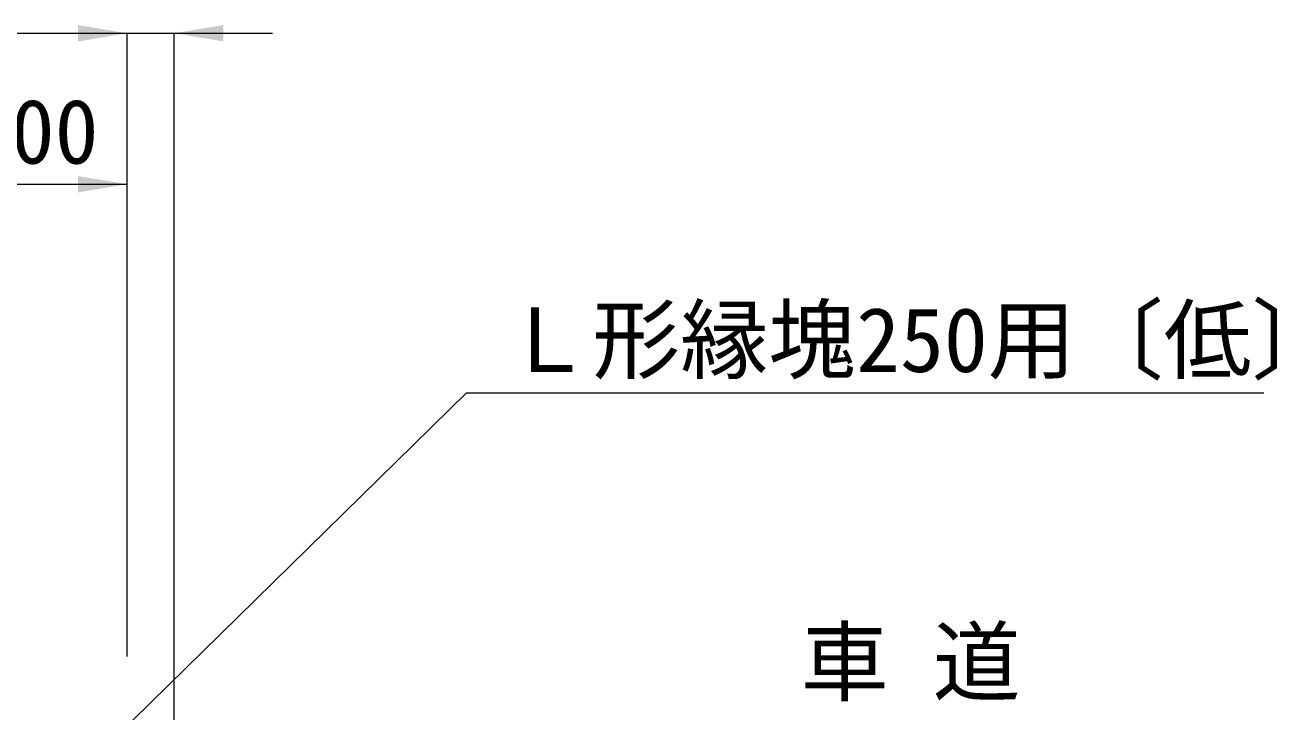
# Model space of a CAD drawing. Units: millimetres at full size, sheet at 1:20; some dimension numbers follow another scale. Extents: x 77366 to 86266, y -8765 to 5947.
# Drawn here: x 84437 to 85100, y 4137 to 4501 of the extents above; entities that cross this region are included whole.
import ezdxf
from ezdxf.enums import TextEntityAlignment as Align

# ---------------------------------------------------------------- set-up
doc = ezdxf.new("R2010")
doc.units = ezdxf.units.MM
doc.header["$LTSCALE"] = 20
doc.layers.add('寸法線', color=7, linetype='Continuous', lineweight=13)
doc.layers.add('引出線', color=4, linetype='Continuous', lineweight=13)
doc.layers.add('文字', color=7, linetype='Continuous')
doc.styles.add('ＭＳ ゴシック', font='')
doc.styles.get('ＭＳ ゴシック').set_extended_font_data('MS Gothic')

# ---------------------------------------------------------------- blocks, each defined once
blk = doc.blocks.new('filled_arrow')
at = {"color": 0, "linetype": 'Continuous', "lineweight": -2}
blk.add_solid([(7.5, 1.25), (0, 0), (7.5, -1.25)], dxfattribs=at)

msp = doc.modelspace()

# ---------------------------------------------------------------- linework, layer by layer
at = {"layer": '寸法線', "lineweight": 9}
for p, q in [((84040.85, 4496.66), (84490.8, 4496.66)), ((84438.8, 4496.66), (84567.8, 4496.66)), ((84490.8, 4166.47), (84490.8, 4496.66)), ((84490.8, 4166.47), (84490.8, 4496.66)), ((84515.8, 4006.47), (84515.8, 4496.66)), ((84390.8, 4416.66), (84490.8, 4416.66)), ((84490.8, 4166.47), (84490.8, 4416.66))]:
    msp.add_line(p, q, dxfattribs=at)
at = {"layer": '引出線'}
msp.add_lwpolyline([(84456.49, 4096.14), (84670.73, 4306.15), (85093.31, 4306.15)], dxfattribs=at)

# ---------------------------------------------------------------- block references
at = {"layer": '寸法線', "lineweight": 9, "xscale": 3.47, "yscale": 3.47, "rotation": 180}
for p in [(84490.8, 4496.66), (84490.8, 4496.66), (84490.8, 4416.66)]:
    msp.add_blockref('filled_arrow', p, dxfattribs=at)
at = {"layer": '寸法線', "lineweight": 9, "xscale": 3.47, "yscale": 3.47}
msp.add_blockref('filled_arrow', (84515.8, 4496.66), dxfattribs=at)

# ---------------------------------------------------------------- texts
at = {"layer": '寸法線', "style": 'ＭＳ ゴシック'}
msp.add_text('100', height=34.18, dxfattribs=at).set_placement((84440.8, 4444.66), align=Align.MIDDLE_CENTER)
at = {"layer": '引出線', "style": 'ＭＳ ゴシック'}
msp.add_text('Ｌ形縁塊250用〔低〕', height=34.18, dxfattribs=at).set_placement((84690.73, 4351.36), align=Align.TOP_LEFT)
at = {"layer": '文字', "style": 'ＭＳ ゴシック'}
msp.add_text('車 道', height=34.18, dxfattribs=at).set_placement((84906.15, 4163.64), align=Align.MIDDLE_CENTER)

doc.saveas('drawing.dxf')
